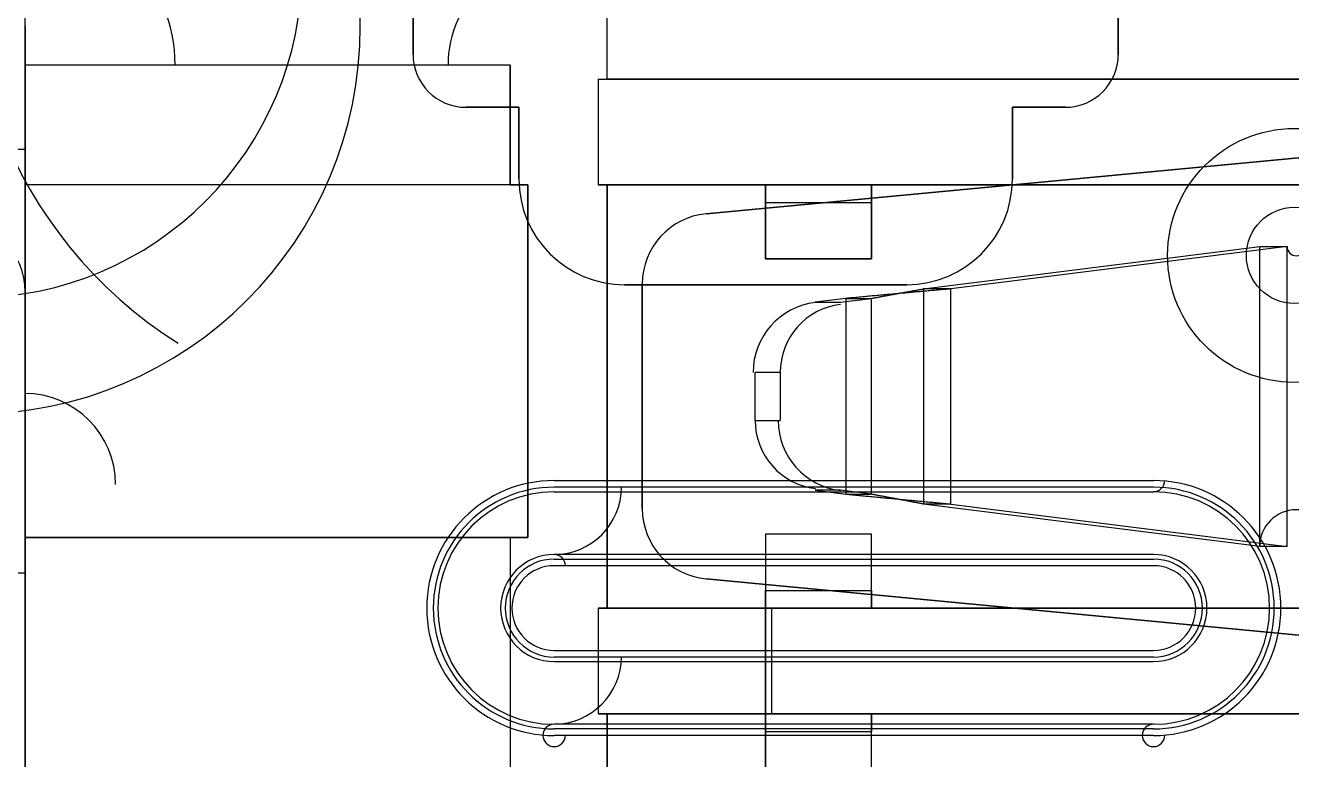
# Model space of a CAD drawing. Header units: millimetres. Extents: x 8.2 to 62.6, y 389.2 to 443.4.
# Drawn here: x 56.487 to 60.079, y 427.255 to 429.337 of the extents above; entities that cross this region are included whole.
import ezdxf

# ---------------------------------------------------------------- set-up
doc = ezdxf.new("R2010")
doc.units = ezdxf.units.MM
doc.layers.add('Feature', color=7, linetype='CONTINUOUS')

msp = doc.modelspace()

# ---------------------------------------------------------------- linework, layer by layer
at = {"layer": 'Feature'}
for p, q in [((58.1368, 429.185, -58.5283), (58.1368, 429.623, -58.5283)), ((58.1368, 429.185, -58.5283), (58.1368, 429.623, -58.5283)), ((58.1368, 429.185, -59.1783), (58.1368, 429.623, -59.1783)), ((58.1368, 429.185, -59.1783), (58.1368, 429.623, -59.1783)), ((56.4868, 428.985, -59.9683), (56.4868, 429.5, -59.9683)), ((56.4868, 428.985, -59.9683), (56.4868, 429.5, -59.9683)), ((57.5865, 429.5, -60.1333), (57.5865, 429.255, -60.1333)), ((57.5865, 429.255, -60.4333), (57.5865, 429.5, -60.4333)), ((57.5865, 429.255, -60.4333), (57.5865, 429.5, -60.4333)), ((57.5865, 429.5, -60.1333), (57.5865, 429.255, -60.1333)), ((59.5871, 429.5, -60.1333), (59.5871, 429.255, -60.1333)), ((59.5871, 429.255, -60.4333), (59.5871, 429.5, -60.4333)), ((59.5871, 429.5, -60.1333), (59.5871, 429.255, -60.1333)), ((59.5871, 429.255, -60.4333), (59.5871, 429.5, -60.4333)), ((56.4868, 429.335, -57.7483), (56.4868, 423.235, -57.7483)), ((56.4868, 429.335, -57.7483), (56.4868, 423.235, -57.7483)), ((57.5865, 429.255, -60.1333), (57.5865, 429.255, -60.4333)), ((57.5865, 429.255, -60.1333), (57.5865, 429.255, -60.4333)), ((59.5871, 429.255, -60.4333), (59.5871, 429.255, -60.1333)), ((59.5871, 429.255, -60.4333), (59.5871, 429.255, -60.1333)), ((56.4868, 428.885, -58.2533), (56.4868, 429.225, -58.2533)), ((56.4868, 429.225, -59.4533), (56.4868, 428.885, -59.4533)), ((57.8618, 429.225, -59.4533), (56.4868, 429.225, -59.4533)), ((56.4868, 429.225, -59.4533), (56.4868, 428.885, -59.4533)), ((57.8618, 429.225, -59.4533), (56.4868, 429.225, -59.4533)), ((57.8618, 429.225, -58.2533), (56.4868, 429.225, -58.2533)), ((56.4868, 428.885, -58.2533), (56.4868, 429.225, -58.2533)), ((57.8618, 429.225, -58.2533), (56.4868, 429.225, -58.2533)), ((57.8618, 429.225, -58.2533), (57.8618, 428.885, -58.2533)), ((57.8618, 428.885, -59.4533), (57.8618, 429.225, -59.4533)), ((57.8618, 429.225, -58.2533), (57.8618, 428.885, -58.2533)), ((57.8618, 428.885, -59.4533), (57.8618, 429.225, -59.4533)), ((58.1118, 429.185, -58.5033), (60.354, 429.185, -58.5033)), ((58.1118, 429.185, -58.5033), (58.1118, 428.885, -58.5033)), ((58.1118, 429.185, -58.5033), (58.1118, 428.885, -58.5033)), ((58.1118, 429.185, -58.5033), (58.1368, 429.185, -58.5283)), ((58.1118, 429.185, -58.5033), (60.354, 429.185, -58.5033)), ((58.1118, 429.185, -58.5033), (58.1368, 429.185, -58.5283)), ((58.1118, 429.185, -59.2033), (58.1118, 428.885, -59.2033)), ((58.1118, 429.185, -59.2033), (60.354, 429.185, -59.2033)), ((58.1118, 429.185, -59.2033), (58.1368, 429.185, -59.1783)), ((58.1118, 429.185, -59.2033), (58.1118, 428.885, -59.2033)), ((58.1118, 429.185, -59.2033), (60.354, 429.185, -59.2033)), ((58.1118, 429.185, -59.2033), (58.1368, 429.185, -59.1783)), ((60.354, 429.185, -58.5283), (58.1368, 429.185, -58.5283)), ((60.354, 429.185, -58.5283), (58.1368, 429.185, -58.5283)), ((58.1368, 429.185, -59.1783), (60.354, 429.185, -59.1783)), ((58.1368, 429.185, -59.1783), (60.354, 429.185, -59.1783)), ((57.8868, 429.105, -60.1333), (57.7365, 429.105, -60.1333)), ((57.7365, 429.105, -60.4333), (57.8868, 429.105, -60.4333)), ((57.7365, 429.105, -60.4333), (57.7365, 429.105, -60.1333)), ((57.7365, 429.105, -60.4333), (57.7365, 429.105, -60.1333)), ((57.8868, 429.105, -60.1333), (57.7365, 429.105, -60.1333)), ((57.7365, 429.105, -60.4333), (57.8868, 429.105, -60.4333)), ((57.8868, 428.902, -60.1333), (57.8868, 429.105, -60.1333)), ((57.8868, 429.105, -60.4333), (57.8868, 428.902, -60.4333)), ((57.8868, 429.105, -60.4333), (57.8868, 429.105, -60.1333)), ((57.8868, 429.105, -60.4333), (57.8868, 428.902, -60.4333)), ((57.8868, 429.105, -60.4333), (57.8868, 429.105, -60.1333)), ((57.8868, 428.902, -60.1333), (57.8868, 429.105, -60.1333)), ((59.4371, 429.105, -60.1333), (59.2868, 429.105, -60.1333)), ((59.2868, 429.105, -60.1333), (59.2868, 428.902, -60.1333)), ((59.2868, 428.902, -60.4333), (59.2868, 429.105, -60.4333)), ((59.2868, 429.105, -60.4333), (59.4371, 429.105, -60.4333)), ((59.2868, 429.105, -60.1333), (59.2868, 428.902, -60.1333)), ((59.2868, 429.105, -60.4333), (59.2868, 429.105, -60.1333)), ((59.2868, 428.902, -60.4333), (59.2868, 429.105, -60.4333)), ((59.2868, 429.105, -60.4333), (59.4371, 429.105, -60.4333)), ((59.2868, 429.105, -60.4333), (59.2868, 429.105, -60.1333)), ((59.4371, 429.105, -60.1333), (59.2868, 429.105, -60.1333)), ((59.4371, 429.105, -60.4333), (59.4371, 429.105, -60.1333)), ((59.4371, 429.105, -60.4333), (59.4371, 429.105, -60.1333)), ((56.4868, 428.985, -59.7233), (55.8868, 428.985, -59.7233)), ((56.4868, 428.985, -59.7233), (55.8868, 428.985, -59.7233)), ((56.4868, 428.985, -59.7233), (56.4868, 428.985, -59.9683)), ((56.4868, 428.985, -59.7233), (56.4868, 427.785, -59.7233)), ((56.4868, 428.985, -59.7233), (56.4868, 427.785, -59.7233)), ((56.4868, 428.985, -59.7233), (56.4868, 428.985, -59.9683)), ((58.4179, 428.803, -57.5733), (60.1836, 428.97, -57.5733)), ((60.1836, 428.97, -57.2733), (58.4179, 428.803, -57.2733)), ((58.4179, 428.803, -57.5733), (60.1836, 428.97, -57.5733)), ((60.1836, 428.97, -57.2733), (58.4179, 428.803, -57.2733)), ((57.8868, 428.902, -60.4333), (57.8868, 428.902, -60.1333)), ((57.8868, 428.902, -60.4333), (57.8868, 428.902, -60.1333)), ((59.2868, 428.902, -60.4333), (59.2868, 428.902, -60.1333)), ((59.2868, 428.902, -60.4333), (59.2868, 428.902, -60.1333)), ((56.4868, 427.885, -58.3033), (56.4868, 428.885, -58.3033)), ((56.4868, 428.885, -58.3033), (56.4868, 428.885, -58.2533)), ((56.4868, 428.885, -59.4533), (56.4868, 428.885, -59.4033)), ((56.4868, 427.885, -59.4033), (56.4868, 428.885, -59.4033)), ((57.8618, 428.885, -59.4533), (56.4868, 428.885, -59.4533)), ((57.9118, 428.885, -59.4033), (56.4868, 428.885, -59.4033)), ((56.4868, 428.885, -59.4533), (56.4868, 428.885, -59.4033)), ((57.8618, 428.885, -59.4533), (56.4868, 428.885, -59.4533)), ((56.4868, 427.885, -59.4033), (56.4868, 428.885, -59.4033)), ((57.9118, 428.885, -59.4033), (56.4868, 428.885, -59.4033)), ((57.9118, 428.885, -58.3033), (56.4868, 428.885, -58.3033)), ((56.4868, 427.885, -58.3033), (56.4868, 428.885, -58.3033)), ((56.4868, 428.885, -58.3033), (56.4868, 428.885, -58.2533)), ((57.9118, 428.885, -58.3033), (56.4868, 428.885, -58.3033)), ((57.8618, 428.885, -58.2533), (56.4868, 428.885, -58.2533)), ((57.8618, 428.885, -58.2533), (56.4868, 428.885, -58.2533)), ((57.8618, 428.885, -58.2533), (57.9118, 428.885, -58.3033)), ((57.9118, 428.885, -59.4033), (57.8618, 428.885, -59.4533)), ((57.8618, 428.885, -58.2533), (57.9118, 428.885, -58.3033)), ((57.9118, 428.885, -59.4033), (57.8618, 428.885, -59.4533)), ((57.9118, 428.885, -58.3033), (57.9118, 427.885, -58.3033)), ((57.9118, 427.885, -59.4033), (57.9118, 428.885, -59.4033)), ((57.9118, 428.885, -58.3033), (57.9118, 427.885, -58.3033)), ((57.9118, 427.885, -59.4033), (57.9118, 428.885, -59.4033)), ((60.354, 428.885, -58.5033), (58.1118, 428.885, -58.5033)), ((58.1118, 428.885, -58.5033), (58.1368, 428.885, -58.5283)), ((58.1118, 428.885, -59.2033), (60.354, 428.885, -59.2033)), ((58.1118, 428.885, -59.2033), (58.1368, 428.885, -59.1783)), ((58.1118, 428.885, -59.2033), (60.354, 428.885, -59.2033)), ((58.1118, 428.885, -59.2033), (58.1368, 428.885, -59.1783)), ((60.354, 428.885, -58.5033), (58.1118, 428.885, -58.5033)), ((58.1118, 428.885, -58.5033), (58.1368, 428.885, -58.5283)), ((58.1368, 427.685, -58.5283), (58.1368, 428.885, -58.5283)), ((58.1368, 428.885, -59.1783), (58.1368, 427.685, -59.1783)), ((58.1368, 428.885, -59.1783), (58.1368, 427.685, -59.1783)), ((58.5868, 428.885, -59.1783), (58.1368, 428.885, -59.1783)), ((58.5868, 428.885, -59.1783), (58.1368, 428.885, -59.1783)), ((58.1368, 428.885, -58.5283), (60.354, 428.885, -58.5283)), ((58.1368, 428.885, -58.5283), (60.354, 428.885, -58.5283)), ((58.1368, 427.685, -58.5283), (58.1368, 428.885, -58.5283)), ((58.5868, 428.885, -59.1783), (58.5868, 428.675, -59.1783)), ((58.8868, 428.885, -59.0533), (58.5868, 428.885, -59.0533)), ((58.5868, 428.885, -59.1783), (58.5868, 428.885, -59.0533)), ((58.5868, 428.885, -59.1783), (58.5868, 428.675, -59.1783)), ((58.5868, 428.885, -59.1783), (58.5868, 428.885, -59.0533)), ((58.5868, 428.835, -58.9033), (58.5868, 428.885, -59.0533)), ((58.5868, 428.835, -58.9033), (58.5868, 428.885, -59.0533)), ((58.8868, 428.885, -59.0533), (58.5868, 428.885, -59.0533)), ((58.8868, 428.675, -59.1783), (58.8868, 428.885, -59.1783)), ((60.354, 428.885, -59.1783), (58.8868, 428.885, -59.1783)), ((60.354, 428.885, -59.1783), (58.8868, 428.885, -59.1783)), ((58.8868, 428.885, -59.1783), (58.8868, 428.885, -59.0533)), ((58.8868, 428.885, -59.0533), (58.8868, 428.835, -58.9033)), ((58.8868, 428.885, -59.1783), (58.8868, 428.885, -59.0533)), ((58.8868, 428.675, -59.1783), (58.8868, 428.885, -59.1783)), ((58.8868, 428.885, -59.0533), (58.8868, 428.835, -58.9033)), ((58.5868, 428.675, -58.9033), (58.5868, 428.835, -58.9033)), ((58.5868, 428.835, -58.9033), (58.8868, 428.835, -58.9033)), ((58.5868, 428.675, -58.9033), (58.5868, 428.835, -58.9033)), ((58.5868, 428.835, -58.9033), (58.8868, 428.835, -58.9033)), ((58.8868, 428.835, -58.9033), (58.8868, 428.675, -58.9033)), ((58.8868, 428.835, -58.9033), (58.8868, 428.675, -58.9033)), ((58.4179, 428.803, -57.2733), (58.4179, 428.803, -57.5733)), ((58.4179, 428.803, -57.2733), (58.4179, 428.803, -57.5733)), ((59.0346, 428.59, -57.5431), (59.9881, 428.71, -57.287)), ((59.0346, 428.59, -57.5431), (59.9881, 428.71, -57.287)), ((60.0659, 428.71, -57.5767), (59.1124, 428.59, -57.8328)), ((60.0659, 428.71, -57.5767), (59.1124, 428.59, -57.8328)), ((59.9881, 428.71, -57.287), (60.0659, 428.71, -57.5767)), ((59.9881, 428.71, -57.287), (60.0659, 428.71, -57.5767)), ((59.9881, 427.86, -57.287), (59.9881, 428.71, -57.287)), ((59.9881, 427.86, -57.287), (59.9881, 428.71, -57.287)), ((60.0659, 427.86, -57.5767), (60.0659, 428.71, -57.5767)), ((60.0659, 427.86, -57.5767), (60.0659, 428.71, -57.5767)), ((58.5868, 428.675, -59.1783), (58.8868, 428.675, -59.1783)), ((58.5868, 428.675, -58.9033), (58.5868, 428.675, -59.1783)), ((58.8868, 428.675, -58.9033), (58.5868, 428.675, -58.9033)), ((58.5868, 428.675, -59.1783), (58.8868, 428.675, -59.1783)), ((58.5868, 428.675, -58.9033), (58.5868, 428.675, -59.1783)), ((58.8868, 428.675, -58.9033), (58.5868, 428.675, -58.9033)), ((58.8868, 428.675, -59.1783), (58.8868, 428.675, -58.9033)), ((58.8868, 428.675, -59.1783), (58.8868, 428.675, -58.9033)), ((58.2368, 428.604, -57.5733), (58.2368, 427.967, -57.5733)), ((58.2368, 427.967, -57.2733), (58.2368, 428.604, -57.2733)), ((58.2368, 428.604, -57.2733), (58.2368, 428.604, -57.5733)), ((58.2368, 428.604, -57.5733), (58.2368, 427.967, -57.5733)), ((58.2368, 428.604, -57.2733), (58.2368, 428.604, -57.5733)), ((58.2368, 427.967, -57.2733), (58.2368, 428.604, -57.2733)), ((56.4868, 428.581, -60.4333), (56.4868, 428.581, -60.1333)), ((56.4868, 428.581, -60.1333), (56.4868, 428.035, -60.1333)), ((56.4868, 428.035, -60.4333), (56.4868, 428.581, -60.4333)), ((56.4868, 428.581, -60.1333), (56.4868, 428.035, -60.1333)), ((56.4868, 428.581, -60.4333), (56.4868, 428.581, -60.1333)), ((56.4868, 428.035, -60.4333), (56.4868, 428.581, -60.4333)), ((58.9868, 428.602, -60.1333), (58.1868, 428.602, -60.1333)), ((58.1868, 428.602, -60.4333), (58.9868, 428.602, -60.4333)), ((58.1868, 428.602, -60.4333), (58.1868, 428.602, -60.1333)), ((58.1868, 428.602, -60.4333), (58.9868, 428.602, -60.4333)), ((58.1868, 428.602, -60.4333), (58.1868, 428.602, -60.1333)), ((58.9868, 428.602, -60.1333), (58.1868, 428.602, -60.1333)), ((58.9868, 428.602, -60.4333), (58.9868, 428.602, -60.1333)), ((58.9868, 428.602, -60.4333), (58.9868, 428.602, -60.1333)), ((59.0746, 428.59, -57.6919), (59.0346, 428.59, -57.5431)), ((59.0346, 428.59, -57.5431), (59.0346, 427.98, -57.5431)), ((59.0346, 428.59, -57.5431), (59.0346, 427.98, -57.5431)), ((59.0746, 428.59, -57.6919), (59.0346, 428.59, -57.5431)), ((59.1124, 428.59, -57.8328), (59.0746, 428.59, -57.6919)), ((59.1124, 428.59, -57.8328), (59.0746, 428.59, -57.6919)), ((59.1124, 427.98, -57.8328), (59.1124, 428.59, -57.8328)), ((59.1124, 427.98, -57.8328), (59.1124, 428.59, -57.8328)), ((58.8146, 428.563, -57.8362), (58.7275, 428.552, -57.815)), ((58.8146, 428.563, -57.8362), (58.7275, 428.552, -57.815)), ((58.7275, 428.552, -57.815), (58.7987, 428.552, -57.5235)), ((58.7275, 428.552, -57.815), (58.7987, 428.552, -57.5235)), ((58.7987, 428.552, -57.5235), (58.8857, 428.563, -57.5448)), ((58.7987, 428.552, -57.5235), (58.8857, 428.563, -57.5448)), ((58.8146, 428.563, -57.8362), (58.8498, 428.563, -57.6919)), ((58.8146, 428.563, -57.8362), (58.8498, 428.563, -57.6919)), ((58.8146, 428.563, -57.8362), (58.8146, 428.008, -57.8362)), ((58.8146, 428.563, -57.8362), (58.8146, 428.008, -57.8362)), ((58.8498, 428.563, -57.6919), (58.8857, 428.563, -57.5448)), ((58.8498, 428.563, -57.6919), (58.8857, 428.563, -57.5448)), ((58.8857, 428.563, -57.5448), (58.8857, 428.008, -57.5448)), ((58.8857, 428.563, -57.5448), (58.8857, 428.008, -57.5448)), ((58.5568, 428.217, -57.7733), (58.5568, 428.353, -57.7733)), ((58.6279, 428.353, -57.4819), (58.5568, 428.353, -57.7733)), ((58.5568, 428.217, -57.7733), (58.5568, 428.353, -57.7733)), ((58.6279, 428.353, -57.4819), (58.5568, 428.353, -57.7733)), ((58.6279, 428.353, -57.4819), (58.6279, 428.217, -57.4819)), ((58.6279, 428.353, -57.4819), (58.6279, 428.217, -57.4819)), ((58.5568, 428.217, -57.7733), (58.6279, 428.217, -57.4819)), ((58.5568, 428.217, -57.7733), (58.6279, 428.217, -57.4819)), ((56.4868, 428.035, -60.1333), (56.4843, 428.035, -60.1333)), ((56.4843, 428.035, -60.4333), (56.4868, 428.035, -60.4333)), ((56.4868, 428.035, -60.1333), (56.4843, 428.035, -60.1333)), ((56.4843, 428.035, -60.4333), (56.4868, 428.035, -60.4333)), ((56.4868, 428.035, -60.4333), (56.4868, 428.035, -60.1333)), ((56.4868, 428.035, -60.4333), (56.4868, 428.035, -60.1333)), ((57.9868, 428.047, -60.1333), (59.6868, 428.047, -60.1333)), ((57.9868, 428.047, -60.1333), (59.6868, 428.047, -60.1333)), ((59.6868, 428.028, -60.4333), (57.9868, 428.028, -60.4333)), ((59.6868, 428.028, -60.4333), (57.9868, 428.028, -60.4333)), ((57.9868, 428.015, -60.1219), (59.6868, 428.015, -60.1219)), ((57.9868, 428.015, -60.1219), (59.6868, 428.015, -60.1219)), ((58.7275, 428.019, -57.815), (58.8146, 428.008, -57.8362)), ((58.7987, 428.019, -57.5235), (58.7275, 428.019, -57.815)), ((58.7275, 428.019, -57.815), (58.8146, 428.008, -57.8362)), ((58.7987, 428.019, -57.5235), (58.7275, 428.019, -57.815)), ((58.8857, 428.008, -57.5448), (58.7987, 428.019, -57.5235)), ((58.8857, 428.008, -57.5448), (58.7987, 428.019, -57.5235)), ((58.8146, 428.008, -57.8362), (58.8498, 428.008, -57.6919)), ((58.8146, 428.008, -57.8362), (58.8498, 428.008, -57.6919)), ((58.8498, 428.008, -57.6919), (58.8857, 428.008, -57.5448)), ((58.8498, 428.008, -57.6919), (58.8857, 428.008, -57.5448)), ((58.2368, 427.967, -57.2733), (58.2368, 427.967, -57.5733)), ((58.2368, 427.967, -57.2733), (58.2368, 427.967, -57.5733)), ((59.9881, 427.86, -57.287), (59.0346, 427.98, -57.5431)), ((59.0746, 427.98, -57.6919), (59.0346, 427.98, -57.5431)), ((59.9881, 427.86, -57.287), (59.0346, 427.98, -57.5431)), ((59.0746, 427.98, -57.6919), (59.0346, 427.98, -57.5431)), ((59.1124, 427.98, -57.8328), (59.0746, 427.98, -57.6919)), ((59.1124, 427.98, -57.8328), (59.0746, 427.98, -57.6919)), ((59.1124, 427.98, -57.8328), (60.0659, 427.86, -57.5767)), ((59.1124, 427.98, -57.8328), (60.0659, 427.86, -57.5767)), ((56.4868, 426.635, -58.2533), (56.4868, 427.885, -58.2533)), ((56.4868, 427.885, -58.2533), (56.4868, 427.885, -58.3033)), ((56.4868, 427.885, -59.4533), (56.4868, 427.885, -59.4033)), ((56.4868, 426.635, -59.4533), (56.4868, 427.885, -59.4533)), ((56.4868, 427.885, -59.4033), (57.9118, 427.885, -59.4033)), ((56.4868, 427.885, -59.4533), (57.8618, 427.885, -59.4533)), ((56.4868, 427.885, -59.4533), (56.4868, 427.885, -59.4033)), ((56.4868, 427.885, -59.4033), (57.9118, 427.885, -59.4033)), ((56.4868, 426.635, -59.4533), (56.4868, 427.885, -59.4533)), ((56.4868, 427.885, -59.4533), (57.8618, 427.885, -59.4533)), ((57.8618, 427.885, -58.2533), (56.4868, 427.885, -58.2533)), ((56.4868, 426.635, -58.2533), (56.4868, 427.885, -58.2533)), ((57.9118, 427.885, -58.3033), (56.4868, 427.885, -58.3033)), ((56.4868, 427.885, -58.2533), (56.4868, 427.885, -58.3033)), ((57.8618, 427.885, -58.2533), (56.4868, 427.885, -58.2533)), ((57.9118, 427.885, -58.3033), (56.4868, 427.885, -58.3033)), ((57.9118, 427.885, -58.3033), (57.8618, 427.885, -58.2533)), ((57.8618, 427.885, -58.2533), (57.8618, 426.635, -58.2533)), ((57.8618, 427.885, -59.4533), (57.9118, 427.885, -59.4033)), ((57.8618, 427.885, -59.4533), (57.8618, 426.635, -59.4533)), ((57.8618, 427.885, -58.2533), (57.8618, 426.635, -58.2533)), ((57.9118, 427.885, -58.3033), (57.8618, 427.885, -58.2533)), ((57.8618, 427.885, -59.4533), (57.8618, 426.635, -59.4533)), ((57.8618, 427.885, -59.4533), (57.9118, 427.885, -59.4033)), ((58.8868, 427.895, -59.1783), (58.5868, 427.895, -59.1783)), ((58.5868, 427.895, -59.1783), (58.5868, 427.685, -59.1783)), ((58.5868, 427.895, -59.1783), (58.5868, 427.685, -59.1783)), ((58.5868, 427.895, -58.9033), (58.5868, 427.895, -59.1783)), ((58.5868, 427.895, -58.9033), (58.5868, 427.735, -58.9033)), ((58.8868, 427.895, -58.9033), (58.5868, 427.895, -58.9033)), ((58.5868, 427.895, -58.9033), (58.5868, 427.895, -59.1783)), ((58.8868, 427.895, -59.1783), (58.5868, 427.895, -59.1783)), ((58.5868, 427.895, -58.9033), (58.5868, 427.735, -58.9033)), ((58.8868, 427.895, -58.9033), (58.5868, 427.895, -58.9033)), ((58.8868, 427.685, -59.1783), (58.8868, 427.895, -59.1783)), ((58.8868, 427.735, -58.9033), (58.8868, 427.895, -58.9033)), ((58.8868, 427.895, -58.9033), (58.8868, 427.895, -59.1783)), ((58.8868, 427.685, -59.1783), (58.8868, 427.895, -59.1783)), ((58.8868, 427.895, -58.9033), (58.8868, 427.895, -59.1783)), ((58.8868, 427.735, -58.9033), (58.8868, 427.895, -58.9033)), ((60.0659, 427.86, -57.5767), (59.9881, 427.86, -57.287)), ((60.0659, 427.86, -57.5767), (59.9881, 427.86, -57.287)), ((59.6868, 427.837, -60.3648), (57.9868, 427.837, -60.3648)), ((59.6868, 427.837, -60.3648), (57.9868, 427.837, -60.3648)), ((57.9868, 427.824, -60.0533), (59.6868, 427.824, -60.0533)), ((57.9868, 427.824, -60.0533), (59.6868, 427.824, -60.0533)), ((55.8868, 427.785, -59.7233), (56.4868, 427.785, -59.7233)), ((55.8868, 427.785, -59.7233), (56.4868, 427.785, -59.7233)), ((56.4868, 424.785, -59.9683), (56.4868, 427.785, -59.9683)), ((56.4868, 427.785, -59.9683), (56.4868, 427.785, -59.7233)), ((56.4868, 424.785, -59.9683), (56.4868, 427.785, -59.9683)), ((56.4868, 427.785, -59.9683), (56.4868, 427.785, -59.7233)), ((59.6868, 427.805, -60.3533), (57.9868, 427.805, -60.3533)), ((59.6868, 427.805, -60.3533), (57.9868, 427.805, -60.3533)), ((60.1836, 427.6, -57.5733), (58.4179, 427.768, -57.5733)), ((58.4179, 427.768, -57.2733), (60.1836, 427.6, -57.2733)), ((58.4179, 427.768, -57.2733), (58.4179, 427.768, -57.5733)), ((60.1836, 427.6, -57.5733), (58.4179, 427.768, -57.5733)), ((58.4179, 427.768, -57.2733), (58.4179, 427.768, -57.5733)), ((58.4179, 427.768, -57.2733), (60.1836, 427.6, -57.2733)), ((58.5868, 427.685, -59.0533), (58.5868, 427.735, -58.9033)), ((58.5868, 427.685, -59.0533), (58.5868, 427.735, -58.9033)), ((58.5868, 427.735, -58.9033), (58.8868, 427.735, -58.9033)), ((58.5868, 427.735, -58.9033), (58.8868, 427.735, -58.9033)), ((58.8868, 427.735, -58.9033), (58.8868, 427.685, -59.0533)), ((58.8868, 427.735, -58.9033), (58.8868, 427.685, -59.0533)), ((60.354, 427.685, -58.5033), (58.1118, 427.685, -58.5033)), ((58.1118, 427.685, -58.5033), (58.1118, 427.385, -58.5033)), ((58.1118, 427.685, -58.5033), (58.1118, 427.385, -58.5033)), ((58.1118, 427.685, -58.5033), (58.1368, 427.685, -58.5283)), ((58.1118, 427.685, -59.2033), (58.1118, 427.385, -59.2033)), ((60.354, 427.685, -59.2033), (58.1118, 427.685, -59.2033)), ((58.1118, 427.685, -59.2033), (58.1368, 427.685, -59.1783)), ((58.1118, 427.685, -59.2033), (58.1118, 427.385, -59.2033)), ((60.354, 427.685, -59.2033), (58.1118, 427.685, -59.2033)), ((58.1118, 427.685, -59.2033), (58.1368, 427.685, -59.1783)), ((60.354, 427.685, -58.5033), (58.1118, 427.685, -58.5033)), ((58.1118, 427.685, -58.5033), (58.1368, 427.685, -58.5283)), ((58.5868, 427.685, -59.1783), (58.1368, 427.685, -59.1783)), ((58.5868, 427.685, -59.1783), (58.1368, 427.685, -59.1783)), ((58.1368, 427.685, -58.5283), (60.354, 427.685, -58.5283)), ((58.1368, 427.685, -58.5283), (60.354, 427.685, -58.5283)), ((58.5868, 427.685, -59.1783), (58.5868, 427.685, -59.0533)), ((58.5868, 427.685, -59.0533), (58.8868, 427.685, -59.0533)), ((58.5868, 427.685, -59.1783), (58.5868, 427.685, -59.0533)), ((58.5868, 427.685, -59.0533), (58.8868, 427.685, -59.0533)), ((58.5868, 427.385, -59.0533), (58.5868, 427.685, -59.0533)), ((58.604, 427.685, -59.0533), (58.5868, 427.685, -59.0533)), ((58.5868, 427.685, -59.0533), (58.5868, 427.685, -58.9033)), ((58.5868, 427.385, -59.0533), (58.5868, 427.685, -59.0533)), ((58.5868, 427.685, -58.9033), (58.5868, 427.385, -58.9033)), ((58.5868, 427.685, -59.0533), (58.5868, 427.685, -58.9033)), ((58.604, 427.685, -58.9033), (58.5868, 427.685, -58.9033)), ((58.604, 427.685, -59.0533), (58.5868, 427.685, -59.0533)), ((58.604, 427.685, -58.9033), (58.5868, 427.685, -58.9033)), ((58.5868, 427.685, -58.9033), (58.5868, 427.385, -58.9033)), ((58.604, 427.385, -59.0533), (58.604, 427.685, -59.0533)), ((58.604, 427.685, -59.0533), (58.604, 427.685, -58.9033)), ((58.604, 427.385, -58.9033), (58.604, 427.685, -58.9033)), ((58.604, 427.385, -59.0533), (58.604, 427.685, -59.0533)), ((58.604, 427.685, -59.0533), (58.604, 427.685, -58.9033)), ((58.604, 427.385, -58.9033), (58.604, 427.685, -58.9033)), ((58.8868, 427.685, -59.1783), (58.8868, 427.685, -59.0533)), ((60.354, 427.685, -59.1783), (58.8868, 427.685, -59.1783)), ((60.354, 427.685, -59.1783), (58.8868, 427.685, -59.1783)), ((58.8868, 427.685, -59.1783), (58.8868, 427.685, -59.0533)), ((57.9868, 427.565, -60.3533), (59.6868, 427.565, -60.3533)), ((57.9868, 427.565, -60.3533), (59.6868, 427.565, -60.3533)), ((57.9868, 427.547, -60.0533), (59.6868, 427.547, -60.0533)), ((57.9868, 427.547, -60.0533), (59.6868, 427.547, -60.0533)), ((57.9868, 427.533, -60.3648), (59.6868, 427.533, -60.3648)), ((57.9868, 427.533, -60.3648), (59.6868, 427.533, -60.3648)), ((60.354, 427.385, -58.5033), (58.1118, 427.385, -58.5033)), ((58.1118, 427.385, -58.5033), (58.1368, 427.385, -58.5283)), ((58.1118, 427.385, -59.2033), (60.354, 427.385, -59.2033)), ((58.1118, 427.385, -59.2033), (60.354, 427.385, -59.2033)), ((58.1118, 427.385, -59.2033), (58.1368, 427.385, -59.1783)), ((58.1118, 427.385, -59.2033), (58.1368, 427.385, -59.1783)), ((60.354, 427.385, -58.5033), (58.1118, 427.385, -58.5033)), ((58.1118, 427.385, -58.5033), (58.1368, 427.385, -58.5283)), ((58.1368, 426.665, -58.5283), (58.1368, 427.385, -58.5283)), ((58.5868, 427.385, -59.1783), (58.1368, 427.385, -59.1783)), ((58.1368, 427.385, -59.1783), (58.1368, 427.165, -59.1783)), ((58.5868, 427.385, -59.1783), (58.1368, 427.385, -59.1783)), ((58.1368, 427.385, -59.1783), (58.1368, 427.165, -59.1783)), ((58.1368, 427.385, -58.5283), (60.354, 427.385, -58.5283)), ((58.1368, 427.385, -58.5283), (60.354, 427.385, -58.5283)), ((58.1368, 426.665, -58.5283), (58.1368, 427.385, -58.5283)), ((58.8868, 427.385, -59.0533), (58.5868, 427.385, -59.0533)), ((58.5868, 427.385, -59.1783), (58.5868, 427.385, -59.0533)), ((58.5868, 427.385, -59.1783), (58.5868, 427.165, -59.1783)), ((58.5868, 427.385, -59.1783), (58.5868, 427.165, -59.1783)), ((58.5868, 427.385, -59.1783), (58.5868, 427.385, -59.0533)), ((58.5868, 427.335, -58.9033), (58.5868, 427.385, -59.0533)), ((58.5868, 427.335, -58.9033), (58.5868, 427.385, -59.0533)), ((58.8868, 427.385, -59.0533), (58.5868, 427.385, -59.0533)), ((58.5868, 427.385, -59.0533), (58.604, 427.385, -59.0533)), ((58.5868, 427.385, -59.0533), (58.5868, 427.385, -58.9033)), ((58.604, 427.385, -58.9033), (58.5868, 427.385, -58.9033)), ((58.5868, 427.385, -59.0533), (58.5868, 427.385, -58.9033)), ((58.5868, 427.385, -59.0533), (58.604, 427.385, -59.0533)), ((58.604, 427.385, -58.9033), (58.5868, 427.385, -58.9033)), ((58.604, 427.385, -58.9033), (58.604, 427.385, -59.0533)), ((58.604, 427.385, -58.9033), (58.604, 427.385, -59.0533)), ((58.8868, 427.165, -59.1783), (58.8868, 427.385, -59.1783)), ((60.354, 427.385, -59.1783), (58.8868, 427.385, -59.1783)), ((60.354, 427.385, -59.1783), (58.8868, 427.385, -59.1783)), ((58.8868, 427.385, -59.1783), (58.8868, 427.385, -59.0533)), ((58.8868, 427.385, -59.0533), (58.8868, 427.335, -58.9033)), ((58.8868, 427.385, -59.1783), (58.8868, 427.385, -59.0533)), ((58.8868, 427.165, -59.1783), (58.8868, 427.385, -59.1783)), ((58.8868, 427.385, -59.0533), (58.8868, 427.335, -58.9033)), ((59.6868, 427.356, -60.1219), (57.9868, 427.356, -60.1219)), ((59.6868, 427.356, -60.1219), (57.9868, 427.356, -60.1219)), ((57.9868, 427.343, -60.4333), (59.6868, 427.343, -60.4333)), ((57.9868, 427.343, -60.4333), (59.6868, 427.343, -60.4333)), ((59.6868, 427.324, -60.1333), (57.9868, 427.324, -60.1333)), ((59.6868, 427.324, -60.1333), (57.9868, 427.324, -60.1333)), ((58.5868, 427.215, -58.9033), (58.5868, 427.335, -58.9033)), ((58.5868, 427.335, -58.9033), (58.8868, 427.335, -58.9033)), ((58.5868, 427.215, -58.9033), (58.5868, 427.335, -58.9033)), ((58.5868, 427.335, -58.9033), (58.8868, 427.335, -58.9033)), ((58.8868, 427.215, -58.9033), (58.8868, 427.335, -58.9033)), ((58.8868, 427.215, -58.9033), (58.8868, 427.335, -58.9033))]:
    msp.add_line(p, q, dxfattribs=at)
for radius in [0.36, 0.36, 0.1364, 0.1364]:
    msp.add_circle((60.0868, 428.685), radius, dxfattribs=at)
for centre, radius, start, end in [((57.5865, 429.5, -59.1783), 1.255, 90, -122.042), ((57.5865, 429.5, -59.1783), 1.255, 90, -122.042), ((55.9868, 429.5, -59.1783), 0.955, 90, 90), ((55.9868, 429.5, -59.1783), 0.955, 90, 90), ((55.9868, 429.5, -59.1783), 0.935, 90, 90), ((55.9868, 429.5, -59.1783), 0.935, 90, 90), ((56.3368, 429.5, -59.1833), 0.935, -90, 90), ((56.3368, 429.5, -59.1833), 0.935, -90, 90), ((56.3368, 429.335, -58.6983), 1.1, -90, 90), ((56.3368, 429.335, -58.6983), 1.1, -90, 90), ((56.4868, 429.225, -58.6783), 0.425, 0, 90), ((56.4868, 429.225, -58.6783), 0.425, 0, 90), ((58.1368, 429.225, -58.6833), 0.425, 90, 90), ((58.1368, 429.225, -58.6833), 0.425, 90, 90), ((58.1368, 429.225, -58.6783), 0.3976, 90, 90), ((58.1368, 429.225, -58.6783), 0.3976, 90, 90), ((56.4868, 429.335, -58.6983), 0, 90, 0), ((56.4868, 429.335, -58.6983), 0, 90, 0), ((57.7365, 429.255, -60.1333), 0.15, 180, -90), ((57.7365, 429.255, -60.4333), 0.15, 180, -90), ((57.7365, 429.255, -60.1333), 0.15, 180, -90), ((57.7365, 429.255, -60.4333), 0.15, 180, -90), ((59.4371, 429.255, -60.1333), 0.15, -90, 0), ((59.4371, 429.255, -60.4333), 0.15, -90, 0), ((59.4371, 429.255, -60.1333), 0.15, -90, 0), ((59.4371, 429.255, -60.4333), 0.15, -90, 0), ((56.4868, 429.225, -59.0283), 0, 90, 0), ((56.4868, 429.225, -59.0283), 0, 90, 0), ((58.1868, 428.902, -60.1333), 0.3, -180, -90), ((58.1868, 428.902, -60.4333), 0.3, 180, -90), ((58.1868, 428.902, -60.1333), 0.3, -180, -90), ((58.1868, 428.902, -60.4333), 0.3, 180, -90), ((58.9868, 428.902, -60.1333), 0.3, -90, 0), ((58.9868, 428.902, -60.4333), 0.3, -90, 0), ((58.9868, 428.902, -60.1333), 0.3, -90, 0), ((58.9868, 428.902, -60.4333), 0.3, -90, 0), ((58.4368, 428.604, -57.5733), 0.2, 95.4191, -180), ((58.4368, 428.604, -57.2733), 0.2, 95.4191, 180), ((58.4368, 428.604, -57.2733), 0.2, 95.4191, 180), ((58.4368, 428.604, -57.5733), 0.2, 95.4191, -180), ((56.2868, 428.581, -60.1333), 0.2, 0, -180), ((56.2868, 428.581, -60.4333), 0.2, 0, -180), ((56.2868, 428.581, -60.1333), 0.2, 0, -180), ((56.2868, 428.581, -60.4333), 0.2, 0, -180), ((60.0918, 428.71, -57.6733), 0.0259, -180, 0), ((60.0918, 428.71, -57.6733), 0.0259, -180, 0), ((58.7511, 428.353, -57.8207), 0.1999, 96.7691, -180), ((58.7511, 428.353, -57.8207), 0.1999, 96.7691, -180), ((58.8222, 428.353, -57.5293), 0.1943, 96.7691, -180), ((58.8222, 428.353, -57.5293), 0.1943, 96.7691, -180), ((56.4843, 428.035, -60.0333), 0.2585, 0, 90), ((56.4843, 428.035, -60.0333), 0.2585, 0, 90), ((58.7511, 428.217, -57.8207), 0.1943, 180, -96.7691), ((58.7511, 428.217, -57.8207), 0.1943, 180, -96.7691), ((58.8222, 428.217, -57.5293), 0.1999, 180, -96.7691), ((58.8222, 428.217, -57.5293), 0.1999, 180, -96.7691), ((57.9868, 427.685, -60.1333), 0.3615, 90, -90), ((57.9868, 427.685, -60.1333), 0.3615, 90, -90), ((57.9868, 428.047, -60.0833), 5.68434e-14, 90, -90), ((57.9868, 428.047, -60.0833), 5.68434e-14, 90, -90), ((59.6868, 428.047, -60.0833), 0.0318, -90, 0), ((59.6868, 428.047, -60.0833), 0.0318, -90, 0), ((59.6868, 427.685, -60.1333), 0.3615, -90, 90), ((59.6868, 427.685, -60.1333), 0.3615, -90, 90), ((57.9868, 427.685, -60.4333), 0.3427, 90, -90), ((57.9868, 427.685, -60.4333), 0.3427, 90, -90), ((57.9868, 427.685, -60.1219), 0.3296, 90, -90), ((57.9868, 427.685, -60.1219), 0.3296, 90, -90), ((57.9868, 428.028, -60.1333), 0.1909, -90, 0), ((57.9868, 428.028, -60.1333), 0.1909, -90, 0), ((59.6868, 428.028, -60.1333), 5.51381e-12, -90, -90), ((59.6868, 428.028, -60.1333), 5.51381e-12, -90, -90), ((59.6868, 427.685, -60.4333), 0.3427, -90, 90), ((59.6868, 427.685, -60.4333), 0.3427, -90, 90), ((59.6868, 427.685, -60.1219), 0.3296, -90, 90), ((59.6868, 427.685, -60.1219), 0.3296, -90, 90), ((58.4368, 427.967, -57.5733), 0.2, 180, -95.4191), ((58.4368, 427.967, -57.2733), 0.2, 180, -95.4191), ((58.4368, 427.967, -57.2733), 0.2, 180, -95.4191), ((58.4368, 427.967, -57.5733), 0.2, 180, -95.4191), ((60.0918, 427.86, -57.6733), 0.1037, 0, -180), ((60.0918, 427.86, -57.6733), 0.1037, 0, -180), ((57.9868, 427.685, -60.3648), 0.1518, 90, -90), ((57.9868, 427.685, -60.3648), 0.1518, 90, -90), ((57.9868, 427.685, -60.0533), 0.1388, 90, -90), ((57.9868, 427.685, -60.0533), 0.1388, 90, -90), ((57.9868, 427.805, -60.4033), 0.0318, 0, 90), ((57.9868, 427.805, -60.4033), 0.0318, 0, 90), ((57.9868, 427.824, -60.3533), 1.76215e-12, 90, 90), ((57.9868, 427.824, -60.3533), 1.76215e-12, 90, 90), ((59.6868, 427.685, -60.3648), 0.1518, -90, 90), ((59.6868, 427.685, -60.3648), 0.1518, -90, 90), ((59.6868, 427.824, -60.3533), 1.3241e-11, -80.8915, 90), ((59.6868, 427.824, -60.3533), 1.3241e-11, -80.8915, 90), ((59.6868, 427.685, -60.0533), 0.1388, -90, 90), ((59.6868, 427.685, -60.0533), 0.1388, -90, 90), ((57.9868, 427.685, -60.3533), 0.12, 90, -90), ((57.9868, 427.685, -60.3533), 0.12, 90, -90), ((59.6868, 427.805, -60.4033), 3.52776e-13, -9.2726, 90), ((59.6868, 427.685, -60.3533), 0.12, -90, 90), ((59.6868, 427.805, -60.4033), 3.52776e-13, -9.2726, 90), ((59.6868, 427.685, -60.3533), 0.12, -90, 90), ((57.9868, 427.565, -60.4033), 3.48166e-13, -90, 0), ((57.9868, 427.565, -60.4033), 3.48166e-13, -90, 0), ((59.6868, 427.565, -60.4033), 4.90092e-12, -90, -85.9262), ((59.6868, 427.565, -60.4033), 4.90092e-12, -90, -85.9262), ((57.9868, 427.547, -60.3533), 0.1909, -90, 0), ((57.9868, 427.547, -60.3533), 0.1909, -90, 0), ((59.6868, 427.547, -60.3533), 5.68434e-14, -90, -90), ((59.6868, 427.547, -60.3533), 5.68434e-14, -90, -90), ((57.9868, 427.324, -60.0833), 0.0318, 90, 0), ((57.9868, 427.324, -60.0833), 0.0318, 90, 0), ((59.6868, 427.324, -60.0833), 0.0318, 90, 0), ((59.6868, 427.324, -60.0833), 0.0318, 90, 0), ((57.9868, 427.343, -60.1333), 0, 90, 0), ((57.9868, 427.343, -60.1333), 0, 90, 0), ((59.6868, 427.343, -60.1333), 4.20219e-12, 90, 120.033), ((59.6868, 427.343, -60.1333), 4.20219e-12, 90, 120.033)]:
    msp.add_arc(centre, radius, start, end, dxfattribs=at)
for centre, major_axis, start_param, end_param in [((58.2868, 429.225, -59.0283), (0.601, 0), -4.35168, -3.14159), ((58.2868, 429.225, -59.0283), (0.601, 0), -4.35168, -3.14159), ((58.2868, 429.225, -58.6783), (-0.601, 0), 5.0731, 0), ((58.2868, 429.225, -58.6783), (-0.601, 0), 5.0731, 0)]:
    msp.add_ellipse(centre, major_axis=major_axis, ratio=0.707107, start_param=start_param, end_param=end_param, dxfattribs=at)
for points in [[(59.1124, 428.59, -57.8328), (58.9639, 428.577, -57.872), (58.8146, 428.563, -57.8362)], [(59.1124, 428.59, -57.8328), (58.9639, 428.577, -57.872), (58.8146, 428.563, -57.8362)], [(58.8857, 428.563, -57.5448), (58.9604, 428.577, -57.5627), (59.0346, 428.59, -57.5431)], [(58.8857, 428.563, -57.5448), (58.9604, 428.577, -57.5627), (59.0346, 428.59, -57.5431)], [(58.8146, 428.008, -57.8362), (58.9639, 427.994, -57.872), (59.1124, 427.98, -57.8328)], [(58.8146, 428.008, -57.8362), (58.9639, 427.994, -57.872), (59.1124, 427.98, -57.8328)], [(59.0346, 427.98, -57.5431), (58.9604, 427.994, -57.5627), (58.8857, 428.008, -57.5448)], [(59.0346, 427.98, -57.5431), (58.9604, 427.994, -57.5627), (58.8857, 428.008, -57.5448)]]:
    msp.add_open_spline(points, degree=2, dxfattribs=at)

doc.saveas('drawing.dxf')
